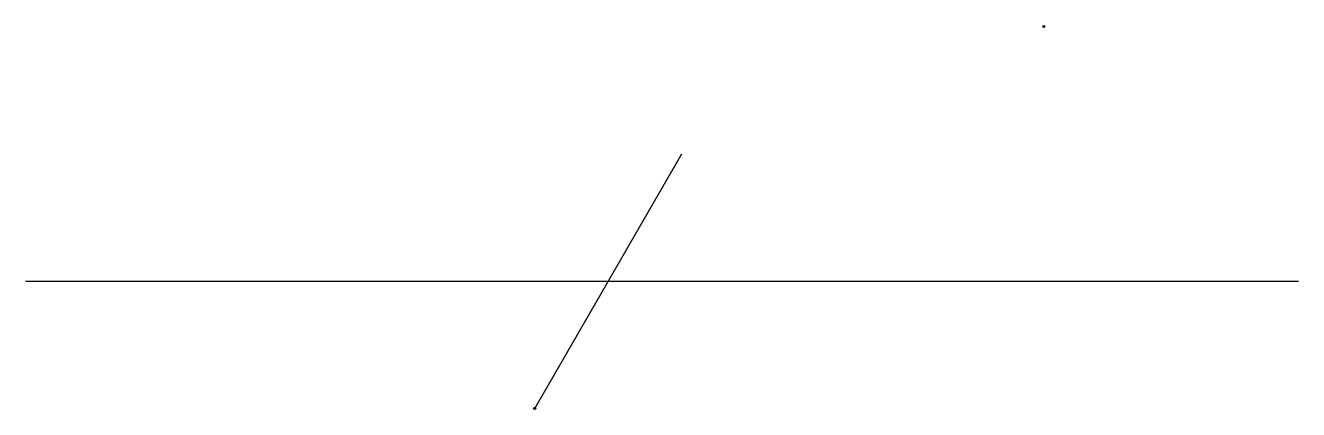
# Model space of a CAD drawing. Units: millimetres at full size, sheet at 1:100. Extents: x -15551 to 15061, y -6576 to 2658.
import ezdxf

# ---------------------------------------------------------------- set-up
doc = ezdxf.new("R2010")
doc.units = ezdxf.units.MM
doc.header["$LTSCALE"] = 100
doc.header["$PDMODE"] = 32
doc.header["$PDSIZE"] = 50
doc.layers.add('0-0', color=7, linetype='Continuous')

msp = doc.modelspace()

# ---------------------------------------------------------------- linework, layer by layer
at = {"layer": '0-0'}
for p, q in [((-3306.1, -6551), (229, -428.6)), ((-15551, -3489.8), (15061.2, -3489.8))]:
    msp.add_line(p, q, dxfattribs=at)
for p in [(8938.8, 2632.7), (-3306.1, -6551)]:
    msp.add_point(p, dxfattribs=at)

doc.saveas('drawing.dxf')
